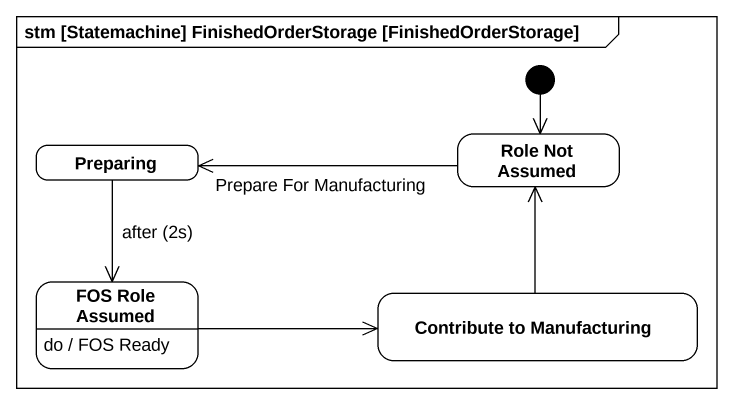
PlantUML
@startuml
mainframe stm [Statemachine] FinishedOrderStorage [FinishedOrderStorage]
hide empty description
state Preparing
state "Role Not Assumed" as Role_Not_Assumed
state "FOS Role Assumed" as FOS_Role_Assumed
FOS_Role_Assumed : do / FOS Ready
state "Contribute to Manufacturing" as Contribute_to_Manufacturing
[*] --> Role_Not_Assumed
Preparing --> FOS_Role_Assumed : after (2s)
Role_Not_Assumed -left-> Preparing : Prepare For Manufacturing
FOS_Role_Assumed -right-> Contribute_to_Manufacturing
Contribute_to_Manufacturing -up-> Role_Not_Assumed
@enduml
